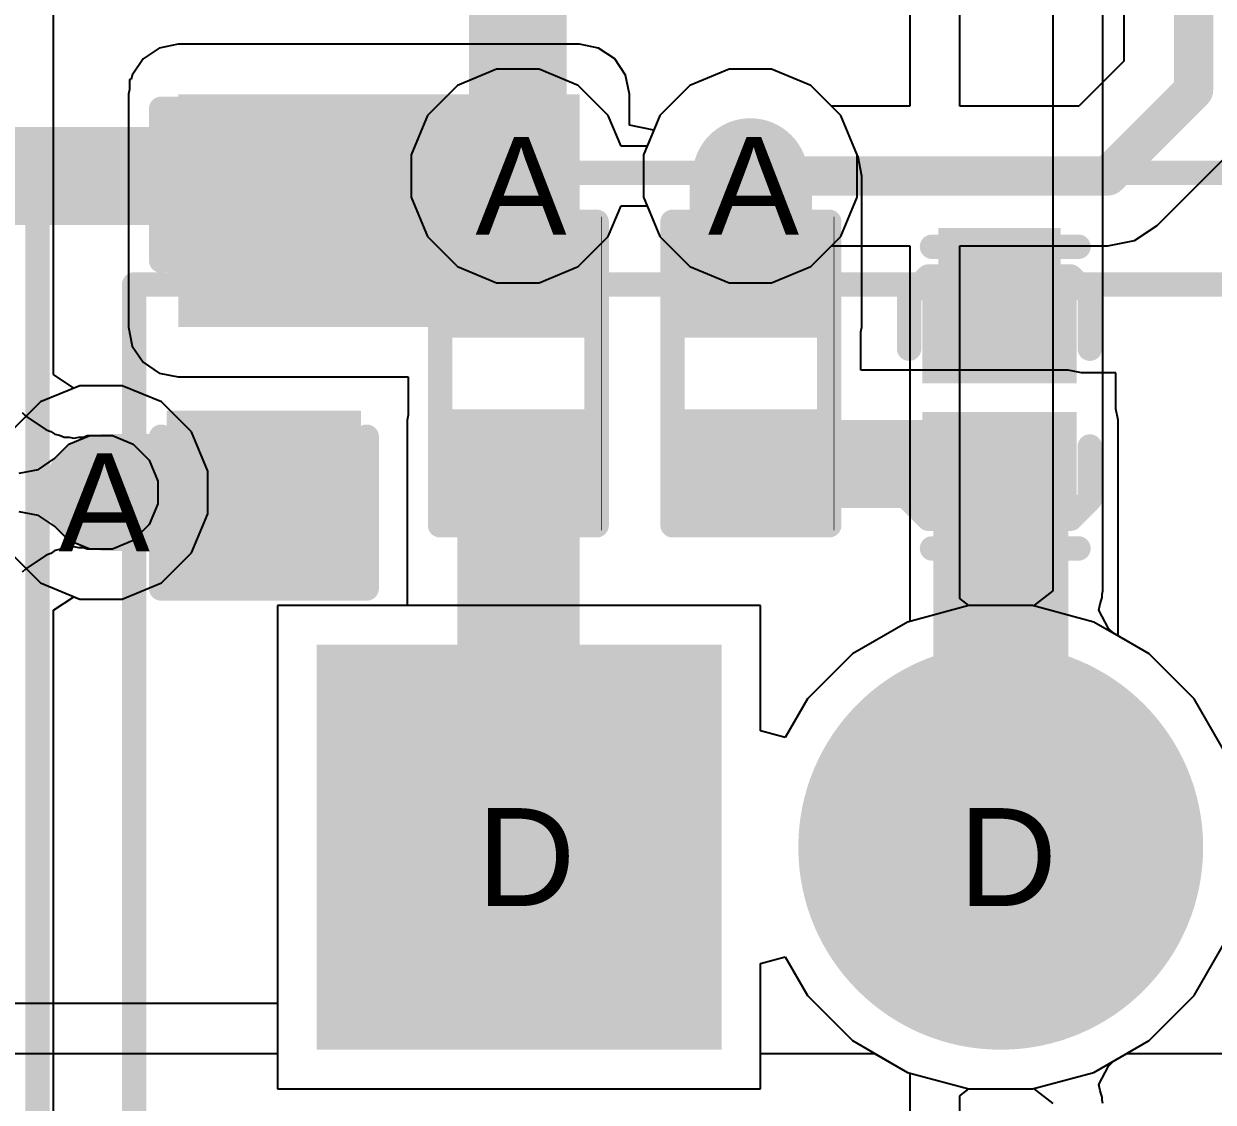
# Model space of a CAD drawing. Header units: inches. Extents: x 0 to 5271, y 0 to 5417.
# Drawn here: x 96.06 to 102.24, y 8 to 13.6 of the extents above; entities that cross this region are included whole.
import ezdxf

# ---------------------------------------------------------------- set-up
doc = ezdxf.new("R2010")
doc.units = ezdxf.units.IN
for name, color, linetype in [('Bottom Layer', 5, 'Continuous'), ('Bottom Overlay', 54, 'Continuous'), ('Bottom Paste', 16, 'Continuous'), ('Bottom Solder', 6, 'Continuous'), ('Drill Drawing', 1, 'Continuous'), ('L2_GND1', 16, 'Continuous'), ('L3_SIG1', 76, 'Continuous'), ('L4_PWR', 90, 'Continuous'), ('L5_GND2', 156, 'Continuous'), ('L6_SIG2', 130, 'Continuous'), ('L7_GND3', 216, 'Continuous'), ('Multi-Layer', 9, 'Continuous'), ('Pad Holes', 156, 'Continuous'), ('Top Layer', 1, 'Continuous'), ('Top Overlay', 2, 'Continuous'), ('Top Solder', 216, 'Continuous'), ('Via Holes', 16, 'Continuous')]:
    doc.layers.add(name, color=color, linetype=linetype)
doc.styles.add('Arial', font='', dxfattribs={"height": 0.2})
doc.styles.get('Arial').set_extended_font_data('Arial')

# ---------------------------------------------------------------- blocks, each defined once
blk = doc.blocks.new('R___0402_B_85')
at = {"layer": 'Bottom Layer'}
for points in [[(-0.2413, 0.3175), (-0.2413, -0.3175), (-0.6985, -0.3175), (-0.6985, 0.3175)], [(0.6985, 0.3175), (0.6985, -0.3175), (0.2413, -0.3175), (0.2413, 0.3175)]]:
    blk.add_hatch(color=5, dxfattribs=at).paths.add_polyline_path(points)
at = {"layer": 'Bottom Paste'}
for points in [[(-0.2413, 0.3175), (-0.2413, -0.3175), (-0.6985, -0.3175), (-0.6985, 0.3175)], [(0.6985, 0.3175), (0.6985, -0.3175), (0.2413, -0.3175), (0.2413, 0.3175)]]:
    blk.add_hatch(color=16, dxfattribs=at).paths.add_polyline_path(points)
at = {"layer": 'Bottom Solder'}
for points in [[(-0.1863, 0.3725), (-0.1863, -0.3725), (-0.7535, -0.3725), (-0.7535, 0.3725)], [(0.7535, 0.3725), (0.7535, -0.3725), (0.1863, -0.3725), (0.1863, 0.3725)]]:
    blk.add_hatch(color=6, dxfattribs=at).paths.add_polyline_path(points)
at = {"layer": 'Bottom Overlay'}
for points in [[(-0.7874, -0.4064, 0.127, 0.127, 0), (-0.7874, 0.4064, 0.127, 0.127, 0)], [(0.7874, 0.4064, 0.127, 0.127, 0), (-0.7874, 0.4064, 0.127, 0.127, 0)], [(0.8128, 0.4318, 0.00323, 0.00323, 0), (-0.8128, 0.4318, 0.00323, 0.00323, 0)], [(0.7874, -0.4064, 0.127, 0.127, 0), (0.7874, 0.4064, 0.127, 0.127, 0)], [(0.7874, -0.4064, 0.127, 0.127, 0), (-0.7874, -0.4064, 0.127, 0.127, 0)]]:
    blk.add_lwpolyline(points, format="xyseb", dxfattribs=at)
for points in [[(-0.8192, 0.4064, 0.0635, 0.0635, 1), (-0.7557, 0.4064, 0.0635, 0.0635, 1)], [(-0.8192, 0.4064, 0.0635, 0.0635, 1), (-0.7557, 0.4064, 0.0635, 0.0635, 1)], [(-0.8136, 0.4318, 0.00161, 0.00161, 1), (-0.812, 0.4318, 0.00161, 0.00161, 1)], [(0.7556, 0.4064, 0.0635, 0.0635, 1), (0.8191, 0.4064, 0.0635, 0.0635, 1)], [(0.7556, 0.4064, 0.0635, 0.0635, 1), (0.8191, 0.4064, 0.0635, 0.0635, 1)], [(0.812, 0.4318, 0.00161, 0.00161, 1), (0.8136, 0.4318, 0.00161, 0.00161, 1)], [(-0.8192, -0.4064, 0.0635, 0.0635, 1), (-0.7557, -0.4064, 0.0635, 0.0635, 1)], [(-0.8192, -0.4064, 0.0635, 0.0635, 1), (-0.7557, -0.4064, 0.0635, 0.0635, 1)], [(0.7556, -0.4064, 0.0635, 0.0635, 1), (0.8191, -0.4064, 0.0635, 0.0635, 1)], [(0.7556, -0.4064, 0.0635, 0.0635, 1), (0.8191, -0.4064, 0.0635, 0.0635, 1)]]:
    blk.add_lwpolyline(points, format="xyseb", close=True, dxfattribs=at)
blk = doc.blocks.new('R___0402_B_90')
at = {"layer": 'Bottom Layer'}
for points in [[(-0.2413, 0.3175), (-0.2413, -0.3175), (-0.6985, -0.3175), (-0.6985, 0.3175)], [(0.6985, 0.3175), (0.6985, -0.3175), (0.2413, -0.3175), (0.2413, 0.3175)]]:
    blk.add_hatch(color=5, dxfattribs=at).paths.add_polyline_path(points)
at = {"layer": 'Bottom Paste'}
for points in [[(-0.2413, 0.3175), (-0.2413, -0.3175), (-0.6985, -0.3175), (-0.6985, 0.3175)], [(0.6985, 0.3175), (0.6985, -0.3175), (0.2413, -0.3175), (0.2413, 0.3175)]]:
    blk.add_hatch(color=16, dxfattribs=at).paths.add_polyline_path(points)
at = {"layer": 'Bottom Solder'}
for points in [[(-0.1863, 0.3725), (-0.1863, -0.3725), (-0.7535, -0.3725), (-0.7535, 0.3725)], [(0.7535, 0.3725), (0.7535, -0.3725), (0.1863, -0.3725), (0.1863, 0.3725)]]:
    blk.add_hatch(color=6, dxfattribs=at).paths.add_polyline_path(points)
at = {"layer": 'Bottom Overlay'}
for points in [[(-0.7874, -0.4064, 0.127, 0.127, 0), (-0.7874, 0.4064, 0.127, 0.127, 0)], [(0.7874, 0.4064, 0.127, 0.127, 0), (-0.7874, 0.4064, 0.127, 0.127, 0)], [(0.8128, 0.4318, 0.00323, 0.00323, 0), (-0.8128, 0.4318, 0.00323, 0.00323, 0)], [(0.7874, -0.4064, 0.127, 0.127, 0), (0.7874, 0.4064, 0.127, 0.127, 0)], [(0.7874, -0.4064, 0.127, 0.127, 0), (-0.7874, -0.4064, 0.127, 0.127, 0)]]:
    blk.add_lwpolyline(points, format="xyseb", dxfattribs=at)
for points in [[(-0.8191, 0.4064, 0.0635, 0.0635, 1), (-0.7556, 0.4064, 0.0635, 0.0635, 1)], [(-0.8191, 0.4064, 0.0635, 0.0635, 1), (-0.7556, 0.4064, 0.0635, 0.0635, 1)], [(-0.8136, 0.4318, 0.00161, 0.00161, 1), (-0.812, 0.4318, 0.00161, 0.00161, 1)], [(0.7557, 0.4064, 0.0635, 0.0635, 1), (0.8192, 0.4064, 0.0635, 0.0635, 1)], [(0.7557, 0.4064, 0.0635, 0.0635, 1), (0.8192, 0.4064, 0.0635, 0.0635, 1)], [(0.812, 0.4318, 0.00161, 0.00161, 1), (0.8136, 0.4318, 0.00161, 0.00161, 1)], [(-0.8191, -0.4064, 0.0635, 0.0635, 1), (-0.7556, -0.4064, 0.0635, 0.0635, 1)], [(-0.8191, -0.4064, 0.0635, 0.0635, 1), (-0.7556, -0.4064, 0.0635, 0.0635, 1)], [(0.7557, -0.4064, 0.0635, 0.0635, 1), (0.8192, -0.4064, 0.0635, 0.0635, 1)], [(0.7557, -0.4064, 0.0635, 0.0635, 1), (0.8192, -0.4064, 0.0635, 0.0635, 1)]]:
    blk.add_lwpolyline(points, format="xyseb", close=True, dxfattribs=at)
blk = doc.blocks.new('DFN1006_2L__B__D____________B_92')
at = {"layer": 'Bottom Layer'}
for points in [[(-0.525, 0.35), (-0.125, 0.35), (-0.125, -0.35), (-0.525, -0.35)], [(0.125, 0.35), (0.525, 0.35), (0.525, -0.35), (0.125, -0.35)]]:
    blk.add_hatch(color=5, dxfattribs=at).paths.add_polyline_path(points)
at = {"layer": 'Bottom Paste'}
for points in [[(-0.525, 0.35), (-0.125, 0.35), (-0.125, -0.35), (-0.525, -0.35)], [(0.125, 0.35), (0.525, 0.35), (0.525, -0.35), (0.125, -0.35)]]:
    blk.add_hatch(color=16, dxfattribs=at).paths.add_polyline_path(points)
at = {"layer": 'Bottom Solder'}
for points in [[(-0.5758, 0.4008), (-0.0742, 0.4008), (-0.0742, -0.4008), (-0.5758, -0.4008)], [(0.0742, 0.4008), (0.5758, 0.4008), (0.5758, -0.4008), (0.0742, -0.4008)]]:
    blk.add_hatch(color=6, dxfattribs=at).paths.add_polyline_path(points)
at = {"layer": 'Bottom Overlay'}
for points in [[(-0.6284, 0.3692, 0.127, 0.127, 0), (-0.5283, 0.4692, 0.127, 0.127, 0)], [(-0.254, 0.4692, 0.127, 0.127, 0), (-0.5283, 0.4692, 0.127, 0.127, 0)], [(0.5283, 0.4692, 0.127, 0.127, 0), (0.254, 0.4692, 0.127, 0.127, 0)], [(0.6283, 0.3692, 0.127, 0.127, 0), (0.5283, 0.4692, 0.127, 0.127, 0)], [(-0.7829, -0.35, 0.127, 0.127, 0), (-0.7829, 0.41, 0.127, 0.127, 0)], [(-0.6284, -0.3691, 0.127, 0.127, 0), (-0.6284, 0.3692, 0.127, 0.127, 0)], [(0.6283, -0.3691, 0.127, 0.127, 0), (0.6283, 0.3692, 0.127, 0.127, 0)], [(0.783, -0.35, 0.127, 0.127, 0), (0.783, 0.41, 0.127, 0.127, 0)], [(-0.5283, -0.4691, 0.127, 0.127, 0), (-0.6284, -0.3691, 0.127, 0.127, 0)], [(0.5283, -0.4691, 0.127, 0.127, 0), (0.6283, -0.3691, 0.127, 0.127, 0)], [(-0.4984, -0.4691, 0.127, 0.127, 0), (-0.5283, -0.4691, 0.127, 0.127, 0)], [(-0.254, -0.4691, 0.127, 0.127, 0), (-0.4984, -0.4691, 0.127, 0.127, 0)], [(0.4983, -0.4691, 0.127, 0.127, 0), (0.254, -0.4691, 0.127, 0.127, 0)], [(0.5283, -0.4691, 0.127, 0.127, 0), (0.4983, -0.4691, 0.127, 0.127, 0)]]:
    blk.add_lwpolyline(points, format="xyseb", dxfattribs=at)
for points in [[(-0.5601, 0.4692, 0.0635, 0.0635, 1), (-0.4966, 0.4692, 0.0635, 0.0635, 1)], [(-0.5601, 0.4692, 0.0635, 0.0635, 1), (-0.4966, 0.4692, 0.0635, 0.0635, 1)], [(-0.2858, 0.4692, 0.0635, 0.0635, 1), (-0.2223, 0.4692, 0.0635, 0.0635, 1)], [(0.2222, 0.4692, 0.0635, 0.0635, 1), (0.2857, 0.4692, 0.0635, 0.0635, 1)], [(0.4966, 0.4692, 0.0635, 0.0635, 1), (0.5601, 0.4692, 0.0635, 0.0635, 1)], [(0.4966, 0.4692, 0.0635, 0.0635, 1), (0.5601, 0.4692, 0.0635, 0.0635, 1)], [(-0.8147, 0.41, 0.0635, 0.0635, 1), (-0.7512, 0.41, 0.0635, 0.0635, 1)], [(-0.6601, 0.3692, 0.0635, 0.0635, 1), (-0.5966, 0.3692, 0.0635, 0.0635, 1)], [(-0.6601, 0.3692, 0.0635, 0.0635, 1), (-0.5966, 0.3692, 0.0635, 0.0635, 1)], [(0.5966, 0.3692, 0.0635, 0.0635, 1), (0.6601, 0.3692, 0.0635, 0.0635, 1)], [(0.5966, 0.3692, 0.0635, 0.0635, 1), (0.6601, 0.3692, 0.0635, 0.0635, 1)], [(0.7512, 0.41, 0.0635, 0.0635, 1), (0.8147, 0.41, 0.0635, 0.0635, 1)], [(-0.8147, -0.35, 0.0635, 0.0635, 1), (-0.7512, -0.35, 0.0635, 0.0635, 1)], [(-0.6601, -0.3691, 0.0635, 0.0635, 1), (-0.5966, -0.3691, 0.0635, 0.0635, 1)], [(-0.6601, -0.3691, 0.0635, 0.0635, 1), (-0.5966, -0.3691, 0.0635, 0.0635, 1)], [(0.5966, -0.3691, 0.0635, 0.0635, 1), (0.6601, -0.3691, 0.0635, 0.0635, 1)], [(0.5966, -0.3691, 0.0635, 0.0635, 1), (0.6601, -0.3691, 0.0635, 0.0635, 1)], [(0.7512, -0.35, 0.0635, 0.0635, 1), (0.8147, -0.35, 0.0635, 0.0635, 1)], [(-0.5601, -0.4691, 0.0635, 0.0635, 1), (-0.4966, -0.4691, 0.0635, 0.0635, 1)], [(-0.5601, -0.4691, 0.0635, 0.0635, 1), (-0.4966, -0.4691, 0.0635, 0.0635, 1)], [(-0.5301, -0.4691, 0.0635, 0.0635, 1), (-0.4666, -0.4691, 0.0635, 0.0635, 1)], [(-0.5301, -0.4691, 0.0635, 0.0635, 1), (-0.4666, -0.4691, 0.0635, 0.0635, 1)], [(-0.2858, -0.4691, 0.0635, 0.0635, 1), (-0.2223, -0.4691, 0.0635, 0.0635, 1)], [(0.2222, -0.4691, 0.0635, 0.0635, 1), (0.2857, -0.4691, 0.0635, 0.0635, 1)], [(0.4666, -0.4691, 0.0635, 0.0635, 1), (0.5301, -0.4691, 0.0635, 0.0635, 1)], [(0.4666, -0.4691, 0.0635, 0.0635, 1), (0.5301, -0.4691, 0.0635, 0.0635, 1)], [(0.4966, -0.4691, 0.0635, 0.0635, 1), (0.5601, -0.4691, 0.0635, 0.0635, 1)], [(0.4966, -0.4691, 0.0635, 0.0635, 1), (0.5601, -0.4691, 0.0635, 0.0635, 1)]]:
    blk.add_lwpolyline(points, format="xyseb", close=True, dxfattribs=at)
blk = doc.blocks.new('C___0603_B_96')
at = {"layer": 'Bottom Layer'}
for points in [[(-1.143, -0.4445), (-1.143, 0.4445), (-0.381, 0.4445), (-0.381, -0.4445)], [(0.381, -0.4445), (0.381, 0.4445), (1.143, 0.4445), (1.143, -0.4445)]]:
    blk.add_hatch(color=5, dxfattribs=at).paths.add_polyline_path(points)
at = {"layer": 'Bottom Paste'}
for points in [[(-1.143, -0.4445), (-1.143, 0.4445), (-0.381, 0.4445), (-0.381, -0.4445)], [(0.381, -0.4445), (0.381, 0.4445), (1.143, 0.4445), (1.143, -0.4445)]]:
    blk.add_hatch(color=16, dxfattribs=at).paths.add_polyline_path(points)
at = {"layer": 'Bottom Solder'}
for points in [[(-1.203, -0.5045), (-1.203, 0.5045), (-0.321, 0.5045), (-0.321, -0.5045)], [(0.321, -0.5045), (0.321, 0.5045), (1.203, 0.5045), (1.203, -0.5045)]]:
    blk.add_hatch(color=6, dxfattribs=at).paths.add_polyline_path(points)
at = {"layer": 'Bottom Overlay'}
for points in [[(-1.2446, 0.5334, 0.127, 0.127, 0), (-1.2446, -0.5334, 0.127, 0.127, 0)], [(-1.2446, 0.5334, 0.127, 0.127, 0), (-0.4572, 0.5334, 0.127, 0.127, 0)], [(0.4572, 0.5334, 0.127, 0.127, 0), (1.2446, 0.5334, 0.127, 0.127, 0)], [(1.2446, 0.5334, 0.127, 0.127, 0), (1.2446, -0.5334, 0.127, 0.127, 0)], [(-1.2446, -0.5334, 0.127, 0.127, 0), (-0.4572, -0.5334, 0.127, 0.127, 0)], [(0.4572, -0.5334, 0.127, 0.127, 0), (1.2446, -0.5334, 0.127, 0.127, 0)]]:
    blk.add_lwpolyline(points, format="xyseb", dxfattribs=at)
for points in [[(-1.2763, 0.5334, 0.0635, 0.0635, 1), (-1.2128, 0.5334, 0.0635, 0.0635, 1)], [(-1.2763, 0.5334, 0.0635, 0.0635, 1), (-1.2128, 0.5334, 0.0635, 0.0635, 1)], [(-0.4889, 0.5334, 0.0635, 0.0635, 1), (-0.4254, 0.5334, 0.0635, 0.0635, 1)], [(0.4255, 0.5334, 0.0635, 0.0635, 1), (0.489, 0.5334, 0.0635, 0.0635, 1)], [(1.2129, 0.5334, 0.0635, 0.0635, 1), (1.2764, 0.5334, 0.0635, 0.0635, 1)], [(1.2129, 0.5334, 0.0635, 0.0635, 1), (1.2764, 0.5334, 0.0635, 0.0635, 1)], [(-1.2763, -0.5334, 0.0635, 0.0635, 1), (-1.2128, -0.5334, 0.0635, 0.0635, 1)], [(-1.2763, -0.5334, 0.0635, 0.0635, 1), (-1.2128, -0.5334, 0.0635, 0.0635, 1)], [(-0.4889, -0.5334, 0.0635, 0.0635, 1), (-0.4254, -0.5334, 0.0635, 0.0635, 1)], [(0.4255, -0.5334, 0.0635, 0.0635, 1), (0.489, -0.5334, 0.0635, 0.0635, 1)], [(1.2129, -0.5334, 0.0635, 0.0635, 1), (1.2764, -0.5334, 0.0635, 0.0635, 1)], [(1.2129, -0.5334, 0.0635, 0.0635, 1), (1.2764, -0.5334, 0.0635, 0.0635, 1)]]:
    blk.add_lwpolyline(points, format="xyseb", close=True, dxfattribs=at)
blk = doc.blocks.new('XH_4A_L_522')
at = {"layer": 'Bottom Layer'}
blk.add_hatch(color=5, dxfattribs=at).paths.add_polyline_path([(-4.7501, 1), (-2.7501, 1), (-2.7501, -1), (-4.7501, -1)])
h = blk.add_hatch(color=5, dxfattribs=at)
edge = h.paths.add_edge_path()
edge.add_arc((-1.25, 0), 1, 0, 360)
at = {"layer": 'Bottom Solder'}
blk.add_hatch(color=6, dxfattribs=at).paths.add_polyline_path([(-4.8009, 1.0508), (-2.6993, 1.0508), (-2.6993, -1.0508), (-4.8009, -1.0508)])
h = blk.add_hatch(color=6, dxfattribs=at)
edge = h.paths.add_edge_path()
edge.add_arc((-1.25, 0), 1.0508, 0, 360)
at = {"layer": 'L2_GND1'}
blk.add_hatch(color=16, dxfattribs=at).paths.add_polyline_path([(-4.7501, 1), (-2.7501, 1), (-2.7501, -1), (-4.7501, -1)])
h = blk.add_hatch(color=16, dxfattribs=at)
edge = h.paths.add_edge_path()
edge.add_arc((-1.25, 0), 1, 0, 360)
at = {"layer": 'L3_SIG1'}
blk.add_hatch(color=76, dxfattribs=at).paths.add_polyline_path([(-4.7501, 1), (-2.7501, 1), (-2.7501, -1), (-4.7501, -1)])
h = blk.add_hatch(color=76, dxfattribs=at)
edge = h.paths.add_edge_path()
edge.add_arc((-1.25, 0), 1, 0, 360)
at = {"layer": 'L4_PWR'}
blk.add_hatch(color=90, dxfattribs=at).paths.add_polyline_path([(-4.7501, 1), (-2.7501, 1), (-2.7501, -1), (-4.7501, -1)])
h = blk.add_hatch(color=90, dxfattribs=at)
edge = h.paths.add_edge_path()
edge.add_arc((-1.25, 0), 1, 0, 360)
at = {"layer": 'L5_GND2'}
blk.add_hatch(color=156, dxfattribs=at).paths.add_polyline_path([(-4.7501, 1), (-2.7501, 1), (-2.7501, -1), (-4.7501, -1)])
h = blk.add_hatch(color=156, dxfattribs=at)
edge = h.paths.add_edge_path()
edge.add_arc((-1.25, 0), 1, 0, 360)
at = {"layer": 'L6_SIG2'}
blk.add_hatch(color=130, dxfattribs=at).paths.add_polyline_path([(-4.7501, 1), (-2.7501, 1), (-2.7501, -1), (-4.7501, -1)])
h = blk.add_hatch(color=130, dxfattribs=at)
edge = h.paths.add_edge_path()
edge.add_arc((-1.25, 0), 1, 0, 360)
at = {"layer": 'L7_GND3'}
blk.add_hatch(color=216, dxfattribs=at).paths.add_polyline_path([(-4.7501, 1), (-2.7501, 1), (-2.7501, -1), (-4.7501, -1)])
h = blk.add_hatch(color=216, dxfattribs=at)
edge = h.paths.add_edge_path()
edge.add_arc((-1.25, 0), 1, 0, 360)
at = {"layer": 'Multi-Layer'}
blk.add_hatch(color=9, dxfattribs=at).paths.add_polyline_path([(-4.7501, 1), (-2.7501, 1), (-2.7501, -1), (-4.7501, -1)])
h = blk.add_hatch(color=9, dxfattribs=at)
edge = h.paths.add_edge_path()
edge.add_arc((-1.25, 0), 1, 0, 360)
at = {"layer": 'Pad Holes'}
h = blk.add_hatch(color=7, dxfattribs=at)
edge = h.paths.add_edge_path()
edge.add_arc((-3.7501, 0), 0.5, 0, 360)
h = blk.add_hatch(color=7, dxfattribs=at)
edge = h.paths.add_edge_path()
edge.add_arc((-1.2498, 0), 0.5, 0, 360)
at = {"layer": 'Top Layer'}
blk.add_hatch(color=1, dxfattribs=at).paths.add_polyline_path([(-4.7501, 1), (-2.7501, 1), (-2.7501, -1), (-4.7501, -1)])
h = blk.add_hatch(color=1, dxfattribs=at)
edge = h.paths.add_edge_path()
edge.add_arc((-1.25, 0), 1, 0, 360)
at = {"layer": 'Top Solder'}
blk.add_hatch(color=216, dxfattribs=at).paths.add_polyline_path([(-4.8009, 1.0508), (-2.6993, 1.0508), (-2.6993, -1.0508), (-4.8009, -1.0508)])
h = blk.add_hatch(color=216, dxfattribs=at)
edge = h.paths.add_edge_path()
edge.add_arc((-1.25, 0), 1.0508, 0, 360)
at = {"layer": 'Top Overlay'}
for points in [[(-6.2501, 3.5, 0.127, 0.127, 0), (6.2499, 3.5, 0.127, 0.127, 0)], [(-6.2501, -2.3, 0.127, 0.127, 0), (-6.2501, 3.5, 0.127, 0.127, 0)], [(-5.7481, 2.921, 0.127, 0.127, 0), (5.7149, 2.921, 0.127, 0.127, 0)], [(-5.7481, -1.651, 0.127, 0.127, 0), (-5.7481, 2.921, 0.127, 0.127, 0)]]:
    blk.add_lwpolyline(points, format="xyseb", dxfattribs=at)
for points in [[(-6.2818, 3.5, 0.0635, 0.0635, 1), (-6.2183, 3.5, 0.0635, 0.0635, 1)], [(-6.2818, 3.5, 0.0635, 0.0635, 1), (-6.2183, 3.5, 0.0635, 0.0635, 1)], [(-5.7798, 2.921, 0.0635, 0.0635, 1), (-5.7163, 2.921, 0.0635, 0.0635, 1)], [(-5.7798, 2.921, 0.0635, 0.0635, 1), (-5.7163, 2.921, 0.0635, 0.0635, 1)]]:
    blk.add_lwpolyline(points, format="xyseb", close=True, dxfattribs=at)

msp = doc.modelspace()

# ---------------------------------------------------------------- hatches: boundary and pattern name
at = {"layer": 'Bottom Layer'}
for points in [[(96.8629, 12.0248), (98.9457, 12.0248), (98.9457, 13.2334), (96.8629, 13.2334)], [(98.3107, 12.0248), (98.9457, 12.0248), (98.9457, 12.8085), (98.3107, 12.8085)], [(99.5177, 12.0249), (100.1527, 12.0249), (100.1527, 12.8086), (99.5177, 12.8086)], [(100.8081, 11.9836), (101.4431, 11.9836), (101.4431, 12.5387), (100.8081, 12.5387)], [(98.3107, 9.3249), (98.9457, 9.3249), (98.9457, 11.5422), (98.3107, 11.5422)], [(99.5177, 11.0851), (101.374, 11.0851), (101.374, 11.5423), (99.5177, 11.5423)], [(100.7823, 9.3249), (101.4823, 9.3249), (101.4823, 11.5423), (100.7823, 11.5423)], [(96.462, 10.862), (97.3582, 10.862), (97.3582, 11.4699), (96.462, 11.4699)]]:
    msp.add_hatch(color=5, dxfattribs=at).paths.add_polyline_path(points)
h = msp.add_hatch(color=5, dxfattribs=at)
edge = h.paths.add_edge_path()
edge.add_arc((98.6256, 12.8086), 0.3, 0, 360)
h = msp.add_hatch(color=5, dxfattribs=at)
edge = h.paths.add_edge_path()
edge.add_arc((99.8326, 12.8086), 0.3, 0, 360)
h = msp.add_hatch(color=5, dxfattribs=at)
edge = h.paths.add_edge_path()
edge.add_arc((96.462, 11.1663), 0.3, 0, 360)
at = {"layer": 'L2_GND1'}
h = msp.add_hatch(color=16, dxfattribs=at)
edge = h.paths.add_edge_path()
edge.add_arc((98.6256, 12.8086), 0.3, 0, 360)
h = msp.add_hatch(color=16, dxfattribs=at)
edge = h.paths.add_edge_path()
edge.add_arc((99.8326, 12.8086), 0.3, 0, 360)
h = msp.add_hatch(color=16, dxfattribs=at)
edge = h.paths.add_edge_path()
edge.add_arc((96.462, 11.1663), 0.3, 0, 360)
at = {"layer": 'L3_SIG1'}
h = msp.add_hatch(color=76, dxfattribs=at)
edge = h.paths.add_edge_path()
edge.add_arc((98.6256, 12.8086), 0.3, 0, 360)
h = msp.add_hatch(color=76, dxfattribs=at)
edge = h.paths.add_edge_path()
edge.add_arc((99.8326, 12.8086), 0.3, 0, 360)
h = msp.add_hatch(color=76, dxfattribs=at)
edge = h.paths.add_edge_path()
edge.add_arc((96.462, 11.1663), 0.3, 0, 360)
at = {"layer": 'L4_PWR'}
h = msp.add_hatch(color=90, dxfattribs=at)
edge = h.paths.add_edge_path()
edge.add_arc((98.6256, 12.8086), 0.3, 0, 360)
h = msp.add_hatch(color=90, dxfattribs=at)
edge = h.paths.add_edge_path()
edge.add_arc((99.8326, 12.8086), 0.3, 0, 360)
h = msp.add_hatch(color=90, dxfattribs=at)
edge = h.paths.add_edge_path()
edge.add_arc((96.462, 11.1663), 0.3, 0, 360)
at = {"layer": 'L5_GND2'}
h = msp.add_hatch(color=156, dxfattribs=at)
edge = h.paths.add_edge_path()
edge.add_arc((98.6256, 12.8086), 0.3, 0, 360)
h = msp.add_hatch(color=156, dxfattribs=at)
edge = h.paths.add_edge_path()
edge.add_arc((99.8326, 12.8086), 0.3, 0, 360)
h = msp.add_hatch(color=156, dxfattribs=at)
edge = h.paths.add_edge_path()
edge.add_arc((96.462, 11.1663), 0.3, 0, 360)
at = {"layer": 'L6_SIG2'}
h = msp.add_hatch(color=130, dxfattribs=at)
edge = h.paths.add_edge_path()
edge.add_arc((98.6256, 12.8086), 0.3, 0, 360)
h = msp.add_hatch(color=130, dxfattribs=at)
edge = h.paths.add_edge_path()
edge.add_arc((99.8326, 12.8086), 0.3, 0, 360)
h = msp.add_hatch(color=130, dxfattribs=at)
edge = h.paths.add_edge_path()
edge.add_arc((96.462, 11.1663), 0.3, 0, 360)
at = {"layer": 'L7_GND3'}
h = msp.add_hatch(color=216, dxfattribs=at)
edge = h.paths.add_edge_path()
edge.add_arc((98.6256, 12.8086), 0.3, 0, 360)
h = msp.add_hatch(color=216, dxfattribs=at)
edge = h.paths.add_edge_path()
edge.add_arc((99.8326, 12.8086), 0.3, 0, 360)
h = msp.add_hatch(color=216, dxfattribs=at)
edge = h.paths.add_edge_path()
edge.add_arc((96.462, 11.1663), 0.3, 0, 360)
at = {"layer": 'Top Layer'}
h = msp.add_hatch(color=1, dxfattribs=at)
edge = h.paths.add_edge_path()
edge.add_arc((98.6256, 12.8086), 0.3, 0, 360)
h = msp.add_hatch(color=1, dxfattribs=at)
edge = h.paths.add_edge_path()
edge.add_arc((99.8326, 12.8086), 0.3, 0, 360)
h = msp.add_hatch(color=1, dxfattribs=at)
edge = h.paths.add_edge_path()
edge.add_arc((96.462, 11.1663), 0.3, 0, 360)
at = {"layer": 'Via Holes'}
h = msp.add_hatch(color=7, dxfattribs=at)
edge = h.paths.add_edge_path()
edge.add_arc((98.6256, 12.8086), 0.15, 0, 360)
h = msp.add_hatch(color=7, dxfattribs=at)
edge = h.paths.add_edge_path()
edge.add_arc((99.8326, 12.8086), 0.15, 0, 360)
h = msp.add_hatch(color=7, dxfattribs=at)
edge = h.paths.add_edge_path()
edge.add_arc((96.462, 11.1663), 0.15, 0, 360)

# ---------------------------------------------------------------- linework, layer by layer
at = {"layer": 'Bottom Layer'}
for p, q in [((96.7638, 13.4727), (96.6798, 13.4165)), ((96.8629, 13.4924), (96.7638, 13.4727)), ((98.9457, 13.4924), (96.8629, 13.4924)), ((99.0448, 13.4727), (98.9457, 13.4924)), ((99.1288, 13.4165), (99.0448, 13.4727)), ((96.6798, 13.4165), (96.6236, 13.3325)), ((99.185, 13.3325), (99.1288, 13.4165)), ((99.7224, 13.3626), (99.5187, 13.2782)), ((99.9428, 13.3626), (99.7224, 13.3626)), ((100.1464, 13.2782), (99.9428, 13.3626)), ((96.6191, 13.3096), (96.6089, 13.3096)), ((96.6089, 13.3096), (96.6089, 13.2584)), ((96.6236, 13.3325), (96.6191, 13.3096)), ((99.2047, 13.2334), (99.185, 13.3325)), ((99.5187, 13.2782), (99.3629, 13.1224)), ((100.3022, 13.1224), (100.1464, 13.2782)), ((96.6089, 13.2584), (96.6039, 13.2334)), ((96.6039, 13.2334), (96.6039, 12.0248)), ((99.2047, 13.0722), (99.2047, 13.2334)), ((99.3629, 13.1224), (99.3317, 13.047)), ((100.3866, 12.9188), (100.3022, 13.1224)), ((99.3317, 13.047), (99.2047, 13.0722)), ((100.3866, 12.9158), (100.3866, 12.9188)), ((100.392, 12.9077), (100.3866, 12.9158)), ((100.4117, 12.8086), (100.392, 12.9077)), ((100.4117, 12.0249), (100.4117, 12.8086)), ((96.6039, 12.0248), (96.6236, 11.9257)), ((100.4067, 11.9999), (100.4117, 12.0249)), ((100.4067, 11.8012), (100.4067, 11.9999)), ((96.6236, 11.9257), (96.6798, 11.8417)), ((96.6798, 11.8417), (96.7638, 11.7856)), ((101.4823, 11.8012), (100.4067, 11.8012)), ((101.551, 11.7876), (101.4823, 11.8012)), ((96.7638, 11.7856), (96.8629, 11.7658)), ((96.8629, 11.7658), (98.0567, 11.7658)), ((98.0567, 11.7658), (98.0567, 11.5672)), ((101.7296, 11.7876), (101.551, 11.7876)), ((101.7296, 11.6008), (101.7296, 11.7876)), ((98.0567, 11.5672), (98.0517, 11.5422)), ((101.7413, 11.5423), (101.7296, 11.6008)), ((98.0517, 11.5422), (98.0517, 10.5789)), ((101.7413, 10.4212), (101.7413, 11.5423)), ((98.0517, 10.5789), (97.378, 10.5789)), ((97.378, 10.5789), (97.378, 8.0709)), ((101.9021, 10.3284), (101.7413, 10.4212)), ((102.1356, 10.0949), (101.9021, 10.3284)), ((102.3007, 9.8089), (102.1356, 10.0949)), ((102.1356, 8.5549), (102.3007, 8.8409)), ((99.886, 8.7213), (100.013, 8.7553)), ((99.886, 8.0709), (99.886, 8.7213)), ((100.013, 8.7553), (100.1287, 8.5549)), ((100.1287, 8.5549), (100.3622, 8.3215)), ((101.9021, 8.3215), (102.1356, 8.5549)), ((100.3622, 8.3215), (100.6481, 8.1564)), ((101.6162, 8.1564), (101.9021, 8.3215)), ((100.6481, 8.1564), (100.9671, 8.0709)), ((101.2972, 8.0709), (101.6162, 8.1564)), ((97.378, 8.0709), (99.886, 8.0709)), ((100.9671, 8.0709), (101.2972, 8.0709))]:
    msp.add_line(p, q, dxfattribs=at)
at = {"layer": 'L2_GND1'}
for p, q in [((98.5154, 13.3626), (98.3117, 13.2782)), ((98.7358, 13.3626), (98.5154, 13.3626)), ((98.9394, 13.2782), (98.7358, 13.3626)), ((99.7224, 13.3626), (99.5187, 13.2782)), ((99.9428, 13.3626), (99.7224, 13.3626)), ((100.1464, 13.2782), (99.9428, 13.3626)), ((98.3117, 13.2782), (98.1559, 13.1224)), ((99.0952, 13.1224), (98.9394, 13.2782)), ((99.5187, 13.2782), (99.3629, 13.1224)), ((100.3022, 13.1224), (100.1464, 13.2782)), ((98.1559, 13.1224), (98.0716, 12.9188)), ((99.1612, 12.963), (99.0952, 13.1224)), ((99.3629, 13.1224), (99.2969, 12.963)), ((100.3866, 12.9188), (100.3022, 13.1224)), ((98.0716, 12.9188), (98.0716, 12.6984)), ((99.2969, 12.963), (99.1612, 12.963)), ((100.3866, 12.6984), (100.3866, 12.9188)), ((98.0716, 12.6984), (98.1559, 12.4948)), ((100.3022, 12.4948), (100.3866, 12.6984)), ((99.0952, 12.4948), (99.1612, 12.6541)), ((99.1612, 12.6541), (99.2969, 12.6541)), ((99.2969, 12.6541), (99.3629, 12.4948)), ((98.1559, 12.4948), (98.3117, 12.3389)), ((98.9394, 12.3389), (99.0952, 12.4948)), ((99.3629, 12.4948), (99.5187, 12.3389)), ((100.1464, 12.3389), (100.3022, 12.4948)), ((98.3117, 12.3389), (98.5154, 12.2546)), ((98.7358, 12.2546), (98.9394, 12.3389)), ((99.5187, 12.3389), (99.7224, 12.2546)), ((99.9428, 12.2546), (100.1464, 12.3389)), ((98.5154, 12.2546), (98.7358, 12.2546)), ((99.7224, 12.2546), (99.9428, 12.2546)), ((99.886, 10.5789), (97.378, 10.5789)), ((97.378, 10.5789), (97.378, 8.0709)), ((99.886, 9.9285), (99.886, 10.5789)), ((100.9671, 10.5789), (100.6481, 10.4934)), ((101.2972, 10.5789), (100.9671, 10.5789)), ((101.6162, 10.4934), (101.2972, 10.5789)), ((100.6481, 10.4934), (100.3622, 10.3284)), ((101.9021, 10.3284), (101.6162, 10.4934)), ((100.3622, 10.3284), (100.1287, 10.0949)), ((102.1356, 10.0949), (101.9021, 10.3284)), ((100.1287, 10.0949), (100.013, 9.8945)), ((102.3007, 9.8089), (102.1356, 10.0949)), ((100.013, 9.8945), (99.886, 9.9285)), ((102.1356, 8.5549), (102.3007, 8.8409)), ((99.886, 8.7213), (100.013, 8.7553)), ((99.886, 8.0709), (99.886, 8.7213)), ((100.013, 8.7553), (100.1287, 8.5549)), ((100.1287, 8.5549), (100.3622, 8.3215)), ((101.9021, 8.3215), (102.1356, 8.5549)), ((100.3622, 8.3215), (100.6481, 8.1564)), ((101.6162, 8.1564), (101.9021, 8.3215)), ((100.6481, 8.1564), (100.9671, 8.0709)), ((101.2972, 8.0709), (101.6162, 8.1564)), ((97.378, 8.0709), (99.886, 8.0709)), ((100.9671, 8.0709), (101.2972, 8.0709))]:
    msp.add_line(p, q, dxfattribs=at)
at = {"layer": 'L3_SIG1'}
for p, q in [((101.4026, 18.3642), (101.4026, 10.655)), ((101.6616, 10.655), (101.6616, 18.3642)), ((98.5154, 13.3626), (98.3117, 13.2782)), ((98.7358, 13.3626), (98.5154, 13.3626)), ((98.9394, 13.2782), (98.7358, 13.3626)), ((99.7224, 13.3626), (99.5187, 13.2782)), ((99.9428, 13.3626), (99.7224, 13.3626)), ((100.1464, 13.2782), (99.9428, 13.3626)), ((98.3117, 13.2782), (98.1559, 13.1224)), ((99.0952, 13.1224), (98.9394, 13.2782)), ((99.5187, 13.2782), (99.3629, 13.1224)), ((100.3022, 13.1224), (100.1464, 13.2782)), ((98.1559, 13.1224), (98.0716, 12.9188)), ((99.1612, 12.963), (99.0952, 13.1224)), ((99.3629, 13.1224), (99.2969, 12.963)), ((100.3866, 12.9188), (100.3022, 13.1224)), ((98.0716, 12.9188), (98.0716, 12.6984)), ((99.2969, 12.963), (99.1612, 12.963)), ((100.3866, 12.6984), (100.3866, 12.9188)), ((98.0716, 12.6984), (98.1559, 12.4948)), ((100.3022, 12.4948), (100.3866, 12.6984)), ((99.0952, 12.4948), (99.1612, 12.6541)), ((99.1612, 12.6541), (99.2969, 12.6541)), ((99.2969, 12.6541), (99.3629, 12.4948)), ((98.1559, 12.4948), (98.3117, 12.3389)), ((98.9394, 12.3389), (99.0952, 12.4948)), ((99.3629, 12.4948), (99.5187, 12.3389)), ((100.1464, 12.3389), (100.3022, 12.4948)), ((98.3117, 12.3389), (98.5154, 12.2546)), ((98.7358, 12.2546), (98.9394, 12.3389)), ((99.5187, 12.3389), (99.7224, 12.2546)), ((99.9428, 12.2546), (100.1464, 12.3389)), ((98.5154, 12.2546), (98.7358, 12.2546)), ((99.7224, 12.2546), (99.9428, 12.2546)), ((96.3518, 11.7203), (96.1482, 11.636)), ((96.5722, 11.7203), (96.3518, 11.7203)), ((96.7758, 11.636), (96.5722, 11.7203)), ((96.1482, 11.636), (96.0374, 11.5252)), ((96.9316, 11.4801), (96.7758, 11.636)), ((96.2949, 11.4164), (96.4033, 11.4613)), ((96.4033, 11.4613), (96.5207, 11.4613)), ((96.5207, 11.4613), (96.6291, 11.4164)), ((97.016, 11.2765), (96.9316, 11.4801)), ((96.2205, 11.3421), (96.2949, 11.4164)), ((96.6291, 11.4164), (96.7121, 11.3334)), ((96.1365, 11.2859), (96.2205, 11.3421)), ((96.7121, 11.3334), (96.757, 11.225)), ((96.0374, 11.2662), (96.1365, 11.2859)), ((97.016, 11.0561), (97.016, 11.2765)), ((96.757, 11.225), (96.757, 11.1076)), ((96.1365, 11.0467), (96.0374, 11.0664)), ((96.757, 11.1076), (96.7121, 10.9992)), ((96.9316, 10.8525), (97.016, 11.0561)), ((96.2205, 10.9905), (96.1365, 11.0467)), ((96.2949, 10.9162), (96.2205, 10.9905)), ((96.7121, 10.9992), (96.6291, 10.9162)), ((96.4033, 10.8713), (96.2949, 10.9162)), ((96.5207, 10.8713), (96.4033, 10.8713)), ((96.6291, 10.9162), (96.5207, 10.8713)), ((96.0374, 10.8074), (96.1482, 10.6966)), ((96.7758, 10.6966), (96.9316, 10.8525)), ((96.1482, 10.6966), (96.3518, 10.6123)), ((96.5722, 10.6123), (96.7758, 10.6966)), ((101.4026, 10.655), (101.3018, 10.5777)), ((101.6559, 10.6109), (101.6594, 10.6212)), ((101.6582, 10.6382), (101.6616, 10.655)), ((101.6594, 10.6212), (101.6582, 10.6382)), ((96.3518, 10.6123), (96.5722, 10.6123)), ((99.886, 10.5789), (97.378, 10.5789)), ((97.378, 10.5789), (97.378, 8.0709)), ((99.886, 9.9285), (99.886, 10.5789)), ((100.9671, 10.5789), (100.6481, 10.4934)), ((101.2972, 10.5789), (100.9671, 10.5789)), ((101.3018, 10.5777), (101.2972, 10.5789)), ((101.6419, 10.5559), (101.6484, 10.5889)), ((101.6484, 10.5889), (101.6559, 10.6109)), ((101.6914, 10.4608), (101.6419, 10.5559)), ((100.6481, 10.4934), (100.3622, 10.3284)), ((101.7168, 10.4354), (101.6914, 10.4608)), ((101.9021, 10.3284), (101.7168, 10.4354)), ((100.3622, 10.3284), (100.1287, 10.0949)), ((102.1356, 10.0949), (101.9021, 10.3284)), ((100.1287, 10.0949), (100.013, 9.8945)), ((102.3007, 9.8089), (102.1356, 10.0949)), ((100.013, 9.8945), (99.886, 9.9285)), ((102.1356, 8.5549), (102.3007, 8.8409)), ((99.886, 8.7213), (100.013, 8.7553)), ((99.886, 8.0709), (99.886, 8.7213)), ((100.013, 8.7553), (100.1287, 8.5549)), ((100.1287, 8.5549), (100.3622, 8.3215)), ((101.9021, 8.3215), (102.1356, 8.5549)), ((100.3622, 8.3215), (100.6481, 8.1564)), ((101.7168, 8.2144), (101.9021, 8.3215)), ((101.6914, 8.189), (101.7168, 8.2144)), ((100.6481, 8.1564), (100.9671, 8.0709)), ((101.6419, 8.0939), (101.6914, 8.189)), ((101.6484, 8.0609), (101.6419, 8.0939)), ((97.378, 8.0709), (99.886, 8.0709)), ((100.9671, 8.0709), (101.2972, 8.0709)), ((101.2972, 8.0709), (101.3018, 8.0721)), ((101.3018, 8.0721), (101.4026, 7.9948)), ((101.6559, 8.0389), (101.6484, 8.0609)), ((101.6594, 8.0286), (101.6559, 8.0389)), ((101.6582, 8.0116), (101.6594, 8.0286)), ((101.6616, 7.9948), (101.6582, 8.0116))]:
    msp.add_line(p, q, dxfattribs=at)
at = {"layer": 'L4_PWR'}
for p, q in [((99.7224, 13.3626), (99.5187, 13.2782)), ((99.9428, 13.3626), (99.7224, 13.3626)), ((100.1464, 13.2782), (99.9428, 13.3626)), ((99.5187, 13.2782), (99.3629, 13.1224)), ((100.3022, 13.1224), (100.1464, 13.2782)), ((99.3629, 13.1224), (99.2786, 12.9188)), ((100.3866, 12.9188), (100.3022, 13.1224)), ((99.2786, 12.9188), (99.2786, 12.6984)), ((100.3866, 12.6984), (100.3866, 12.9188)), ((99.2786, 12.6984), (99.3629, 12.4948)), ((100.3022, 12.4948), (100.3866, 12.6984)), ((99.3629, 12.4948), (99.5187, 12.3389)), ((100.1464, 12.3389), (100.3022, 12.4948)), ((99.5187, 12.3389), (99.7224, 12.2546)), ((99.9428, 12.2546), (100.1464, 12.3389)), ((99.7224, 12.2546), (99.9428, 12.2546)), ((96.3518, 11.7203), (96.1482, 11.636)), ((96.5722, 11.7203), (96.3518, 11.7203)), ((96.7758, 11.636), (96.5722, 11.7203)), ((96.1482, 11.636), (95.9923, 11.4801)), ((96.9316, 11.4801), (96.7758, 11.636)), ((97.016, 11.2765), (96.9316, 11.4801)), ((97.016, 11.0561), (97.016, 11.2765)), ((96.9316, 10.8525), (97.016, 11.0561)), ((95.9923, 10.8525), (96.1482, 10.6966)), ((96.7758, 10.6966), (96.9316, 10.8525)), ((96.1482, 10.6966), (96.3518, 10.6123)), ((96.5722, 10.6123), (96.7758, 10.6966)), ((96.3518, 10.6123), (96.5722, 10.6123)), ((99.886, 10.5789), (97.378, 10.5789)), ((97.378, 10.5789), (97.378, 8.514)), ((99.886, 9.9285), (99.886, 10.5789)), ((100.9671, 10.5789), (100.6481, 10.4934)), ((101.2972, 10.5789), (100.9671, 10.5789)), ((101.6162, 10.4934), (101.2972, 10.5789)), ((100.6481, 10.4934), (100.3622, 10.3284)), ((101.9021, 10.3284), (101.6162, 10.4934)), ((100.3622, 10.3284), (100.1287, 10.0949)), ((102.1356, 10.0949), (101.9021, 10.3284)), ((100.1287, 10.0949), (100.013, 9.8945)), ((102.3007, 9.8089), (102.1356, 10.0949)), ((100.013, 9.8945), (99.886, 9.9285)), ((97.378, 8.514), (78.6015, 8.514)), ((78.3425, 8.255), (97.378, 8.255)), ((97.378, 8.255), (97.378, 8.0709)), ((99.886, 8.0709), (99.886, 8.255)), ((99.886, 8.255), (100.4773, 8.255)), ((100.4773, 8.255), (100.6481, 8.1564)), ((101.6162, 8.1564), (101.787, 8.255)), ((101.787, 8.255), (102.9771, 8.255)), ((100.6481, 8.1564), (100.9671, 8.0709)), ((101.2972, 8.0709), (101.6162, 8.1564)), ((97.378, 8.0709), (99.886, 8.0709)), ((100.9671, 8.0709), (101.2972, 8.0709))]:
    msp.add_line(p, q, dxfattribs=at)
for points in [[(98.6256, 12.8086, 0.508, 0.508, 0), (98.6256, 14.6818, 0.508, 0.508, 0)], [(90.9266, 12.8086, 0.508, 0.508, 0), (98.6256, 12.8086, 0.508, 0.508, 0)]]:
    msp.add_lwpolyline(points, format="xyseb", dxfattribs=at)
msp.add_lwpolyline([(98.4986, 12.8086, 0.254, 0.254, 1), (98.7526, 12.8086, 0.254, 0.254, 1)], format="xyseb", close=True, dxfattribs=at)
msp.add_lwpolyline([(98.4986, 12.8086, 0.254, 0.254, 1), (98.7526, 12.8086, 0.254, 0.254, 1)], format="xyseb", close=True, dxfattribs=at)
at = {"layer": 'L5_GND2'}
for p, q in [((98.5154, 13.3626), (98.3117, 13.2782)), ((98.7358, 13.3626), (98.5154, 13.3626)), ((98.9394, 13.2782), (98.7358, 13.3626)), ((99.7224, 13.3626), (99.5187, 13.2782)), ((99.9428, 13.3626), (99.7224, 13.3626)), ((100.1464, 13.2782), (99.9428, 13.3626)), ((98.3117, 13.2782), (98.1559, 13.1224)), ((99.0952, 13.1224), (98.9394, 13.2782)), ((99.5187, 13.2782), (99.3629, 13.1224)), ((100.3022, 13.1224), (100.1464, 13.2782)), ((98.1559, 13.1224), (98.0716, 12.9188)), ((99.1612, 12.963), (99.0952, 13.1224)), ((99.3629, 13.1224), (99.2969, 12.963)), ((100.3866, 12.9188), (100.3022, 13.1224)), ((98.0716, 12.9188), (98.0716, 12.6984)), ((99.2969, 12.963), (99.1612, 12.963)), ((100.3866, 12.6984), (100.3866, 12.9188)), ((98.0716, 12.6984), (98.1559, 12.4948)), ((100.3022, 12.4948), (100.3866, 12.6984)), ((99.0952, 12.4948), (99.1612, 12.6541)), ((99.1612, 12.6541), (99.2969, 12.6541)), ((99.2969, 12.6541), (99.3629, 12.4948)), ((98.1559, 12.4948), (98.3117, 12.3389)), ((98.9394, 12.3389), (99.0952, 12.4948)), ((99.3629, 12.4948), (99.5187, 12.3389)), ((100.1464, 12.3389), (100.3022, 12.4948)), ((98.3117, 12.3389), (98.5154, 12.2546)), ((98.7358, 12.2546), (98.9394, 12.3389)), ((99.5187, 12.3389), (99.7224, 12.2546)), ((99.9428, 12.2546), (100.1464, 12.3389)), ((98.5154, 12.2546), (98.7358, 12.2546)), ((99.7224, 12.2546), (99.9428, 12.2546)), ((99.886, 10.5789), (97.378, 10.5789)), ((97.378, 10.5789), (97.378, 8.0709)), ((99.886, 9.9285), (99.886, 10.5789)), ((100.9671, 10.5789), (100.6481, 10.4934)), ((101.2972, 10.5789), (100.9671, 10.5789)), ((101.6162, 10.4934), (101.2972, 10.5789)), ((100.6481, 10.4934), (100.3622, 10.3284)), ((101.9021, 10.3284), (101.6162, 10.4934)), ((100.3622, 10.3284), (100.1287, 10.0949)), ((102.1356, 10.0949), (101.9021, 10.3284)), ((100.1287, 10.0949), (100.013, 9.8945)), ((102.3007, 9.8089), (102.1356, 10.0949)), ((100.013, 9.8945), (99.886, 9.9285)), ((102.1356, 8.5549), (102.3007, 8.8409)), ((99.886, 8.7213), (100.013, 8.7553)), ((99.886, 8.0709), (99.886, 8.7213)), ((100.013, 8.7553), (100.1287, 8.5549)), ((100.1287, 8.5549), (100.3622, 8.3215)), ((101.9021, 8.3215), (102.1356, 8.5549)), ((100.3622, 8.3215), (100.6481, 8.1564)), ((101.6162, 8.1564), (101.9021, 8.3215)), ((100.6481, 8.1564), (100.9671, 8.0709)), ((101.2972, 8.0709), (101.6162, 8.1564)), ((97.378, 8.0709), (99.886, 8.0709)), ((100.9671, 8.0709), (101.2972, 8.0709))]:
    msp.add_line(p, q, dxfattribs=at)
at = {"layer": 'L6_SIG2'}
for p, q in [((101.7708, 31.0664), (101.7708, 13.4048)), ((96.2152, 11.778), (96.2152, 19.7104)), ((100.6602, 19.7104), (100.6602, 13.1711)), ((100.9192, 13.1711), (100.9192, 19.7104)), ((101.7708, 13.4048), (101.5372, 13.1711)), ((98.5154, 13.3626), (98.3117, 13.2782)), ((98.7358, 13.3626), (98.5154, 13.3626)), ((98.9394, 13.2782), (98.7358, 13.3626)), ((99.7224, 13.3626), (99.5187, 13.2782)), ((99.9428, 13.3626), (99.7224, 13.3626)), ((100.1464, 13.2782), (99.9428, 13.3626)), ((98.3117, 13.2782), (98.1559, 13.1224)), ((99.0952, 13.1224), (98.9394, 13.2782)), ((99.5187, 13.2782), (99.3629, 13.1224)), ((100.2535, 13.1711), (100.1464, 13.2782)), ((100.6602, 13.1711), (100.2535, 13.1711)), ((101.5372, 13.1711), (100.9192, 13.1711)), ((98.1559, 13.1224), (98.0716, 12.9188)), ((99.1612, 12.963), (99.0952, 13.1224)), ((99.3629, 13.1224), (99.2969, 12.963)), ((101.9437, 12.5522), (102.3898, 12.9982)), ((98.0716, 12.9188), (98.0716, 12.6984)), ((99.2969, 12.963), (99.1612, 12.963)), ((98.0716, 12.6984), (98.1559, 12.4948)), ((99.0952, 12.4948), (99.1612, 12.6541)), ((99.1612, 12.6541), (99.2969, 12.6541)), ((99.2969, 12.6541), (99.3629, 12.4948)), ((101.8261, 12.4736), (101.9437, 12.5522)), ((98.1559, 12.4948), (98.3117, 12.3389)), ((98.9394, 12.3389), (99.0952, 12.4948)), ((99.3629, 12.4948), (99.5187, 12.3389)), ((101.6873, 12.446), (101.8261, 12.4736)), ((100.1464, 12.3389), (100.2535, 12.446)), ((100.2535, 12.446), (100.6602, 12.446)), ((100.6602, 12.446), (100.6602, 10.4967)), ((100.9192, 10.6156), (100.9192, 12.446)), ((100.9192, 12.446), (101.6873, 12.446)), ((101.6873, 12.446), (101.6873, 12.446)), ((98.3117, 12.3389), (98.5154, 12.2546)), ((98.7358, 12.2546), (98.9394, 12.3389)), ((99.5187, 12.3389), (99.7224, 12.2546)), ((99.9428, 12.2546), (100.1464, 12.3389)), ((98.5154, 12.2546), (98.7358, 12.2546)), ((99.7224, 12.2546), (99.9428, 12.2546)), ((96.3208, 11.7075), (96.2152, 11.778)), ((96.3518, 11.7203), (96.3208, 11.7075)), ((96.5722, 11.7203), (96.3518, 11.7203)), ((96.7758, 11.636), (96.5722, 11.7203)), ((96.9316, 11.4801), (96.7758, 11.636)), ((96.0533, 11.5807), (96.0713, 11.5627)), ((96.0713, 11.5627), (96.1769, 11.4921)), ((96.1769, 11.4921), (96.2005, 11.4824)), ((96.2005, 11.4824), (96.2217, 11.4682)), ((96.2217, 11.4682), (96.2467, 11.4632)), ((96.2467, 11.4632), (96.2703, 11.4535)), ((96.2703, 11.4535), (96.2958, 11.4535)), ((96.2958, 11.4535), (96.3208, 11.4485)), ((96.3208, 11.4485), (96.3458, 11.4535)), ((96.3458, 11.4535), (96.3713, 11.4535)), ((96.3713, 11.4535), (96.3903, 11.4613)), ((96.3903, 11.4613), (96.5207, 11.4613)), ((96.5207, 11.4613), (96.6291, 11.4164)), ((97.016, 11.2765), (96.9316, 11.4801)), ((96.6291, 11.4164), (96.7121, 11.3334)), ((96.7121, 11.3334), (96.757, 11.225)), ((97.016, 11.0561), (97.016, 11.2765)), ((96.757, 11.225), (96.757, 11.1076)), ((96.757, 11.1076), (96.7121, 10.9992)), ((96.9316, 10.8525), (97.016, 11.0561)), ((96.7121, 10.9992), (96.6291, 10.9162)), ((96.2467, 10.8694), (96.2217, 10.8644)), ((96.2703, 10.8791), (96.2467, 10.8694)), ((96.2958, 10.8791), (96.2703, 10.8791)), ((96.3208, 10.8841), (96.2958, 10.8791)), ((96.3458, 10.8791), (96.3208, 10.8841)), ((96.3713, 10.8791), (96.3458, 10.8791)), ((96.3903, 10.8713), (96.3713, 10.8791)), ((96.5207, 10.8713), (96.3903, 10.8713)), ((96.6291, 10.9162), (96.5207, 10.8713)), ((96.1769, 10.8405), (96.0713, 10.7699)), ((96.2005, 10.8502), (96.1769, 10.8405)), ((96.2217, 10.8644), (96.2005, 10.8502)), ((96.7758, 10.6966), (96.9316, 10.8525)), ((96.0713, 10.7699), (96.0533, 10.7519)), ((96.5722, 10.6123), (96.7758, 10.6966)), ((96.2152, 10.5546), (96.3208, 10.6251)), ((96.3208, 10.6251), (96.3518, 10.6123)), ((96.3518, 10.6123), (96.5722, 10.6123)), ((99.886, 10.5789), (97.378, 10.5789)), ((97.378, 10.5789), (97.378, 8.0709)), ((99.886, 9.9285), (99.886, 10.5789)), ((100.9671, 10.5789), (100.9192, 10.6156)), ((101.2972, 10.5789), (100.9671, 10.5789)), ((101.6162, 10.4934), (101.2972, 10.5789)), ((96.2152, 0.4572), (96.2152, 10.5546)), ((100.6602, 10.4967), (100.6481, 10.4934)), ((100.6481, 10.4934), (100.3622, 10.3284)), ((101.9021, 10.3284), (101.6162, 10.4934)), ((100.3622, 10.3284), (100.1287, 10.0949)), ((102.1356, 10.0949), (101.9021, 10.3284)), ((100.1287, 10.0949), (100.013, 9.8945)), ((102.3007, 9.8089), (102.1356, 10.0949)), ((100.013, 9.8945), (99.886, 9.9285)), ((102.1356, 8.5549), (102.3007, 8.8409)), ((99.886, 8.7213), (100.013, 8.7553)), ((99.886, 8.0709), (99.886, 8.7213)), ((100.013, 8.7553), (100.1287, 8.5549)), ((100.1287, 8.5549), (100.3622, 8.3215)), ((101.9021, 8.3215), (102.1356, 8.5549)), ((100.3622, 8.3215), (100.6481, 8.1564)), ((101.6162, 8.1564), (101.9021, 8.3215)), ((100.6481, 8.1564), (100.6602, 8.1531)), ((100.6602, 8.1531), (100.6602, 7.3914)), ((101.2972, 8.0709), (101.6162, 8.1564)), ((97.378, 8.0709), (99.886, 8.0709)), ((100.9192, 8.0342), (100.9671, 8.0709)), ((100.9192, 7.6504), (100.9192, 8.0342)), ((100.9671, 8.0709), (101.2972, 8.0709))]:
    msp.add_line(p, q, dxfattribs=at)
for points in [[(102.1334, 13.2546, 0.2032, 0.2032, 0), (102.1334, 31.2166, 0.2032, 0.2032, 0)], [(101.6873, 12.8086, 0.2032, 0.2032, 0), (102.1334, 13.2546, 0.2032, 0.2032, 0)], [(99.8326, 12.8086, 0.2032, 0.2032, 0), (101.6873, 12.8086, 0.2032, 0.2032, 0)]]:
    msp.add_lwpolyline(points, format="xyseb", dxfattribs=at)
for points in [[(102.0826, 13.2546, 0.1016, 0.1016, 1), (102.1842, 13.2546, 0.1016, 0.1016, 1)], [(102.0826, 13.2546, 0.1016, 0.1016, 1), (102.1842, 13.2546, 0.1016, 0.1016, 1)], [(99.7818, 12.8086, 0.1016, 0.1016, 1), (99.8834, 12.8086, 0.1016, 0.1016, 1)], [(101.6365, 12.8086, 0.1016, 0.1016, 1), (101.7381, 12.8086, 0.1016, 0.1016, 1)], [(101.6365, 12.8086, 0.1016, 0.1016, 1), (101.7381, 12.8086, 0.1016, 0.1016, 1)]]:
    msp.add_lwpolyline(points, format="xyseb", close=True, dxfattribs=at)
at = {"layer": 'L7_GND3'}
for p, q in [((98.5154, 13.3626), (98.3117, 13.2782)), ((98.7358, 13.3626), (98.5154, 13.3626)), ((98.9394, 13.2782), (98.7358, 13.3626)), ((99.7224, 13.3626), (99.5187, 13.2782)), ((99.9428, 13.3626), (99.7224, 13.3626)), ((100.1464, 13.2782), (99.9428, 13.3626)), ((98.3117, 13.2782), (98.1559, 13.1224)), ((99.0952, 13.1224), (98.9394, 13.2782)), ((99.5187, 13.2782), (99.3629, 13.1224)), ((100.3022, 13.1224), (100.1464, 13.2782)), ((98.1559, 13.1224), (98.0716, 12.9188)), ((99.1612, 12.963), (99.0952, 13.1224)), ((99.3629, 13.1224), (99.2969, 12.963)), ((100.3866, 12.9188), (100.3022, 13.1224)), ((98.0716, 12.9188), (98.0716, 12.6984)), ((99.2969, 12.963), (99.1612, 12.963)), ((100.3866, 12.6984), (100.3866, 12.9188)), ((98.0716, 12.6984), (98.1559, 12.4948)), ((100.3022, 12.4948), (100.3866, 12.6984)), ((99.0952, 12.4948), (99.1612, 12.6541)), ((99.1612, 12.6541), (99.2969, 12.6541)), ((99.2969, 12.6541), (99.3629, 12.4948)), ((98.1559, 12.4948), (98.3117, 12.3389)), ((98.9394, 12.3389), (99.0952, 12.4948)), ((99.3629, 12.4948), (99.5187, 12.3389)), ((100.1464, 12.3389), (100.3022, 12.4948)), ((98.3117, 12.3389), (98.5154, 12.2546)), ((98.7358, 12.2546), (98.9394, 12.3389)), ((99.5187, 12.3389), (99.7224, 12.2546)), ((99.9428, 12.2546), (100.1464, 12.3389)), ((98.5154, 12.2546), (98.7358, 12.2546)), ((99.7224, 12.2546), (99.9428, 12.2546)), ((99.886, 10.5789), (97.378, 10.5789)), ((97.378, 10.5789), (97.378, 8.0709)), ((99.886, 9.9285), (99.886, 10.5789)), ((100.9671, 10.5789), (100.6481, 10.4934)), ((101.2972, 10.5789), (100.9671, 10.5789)), ((101.6162, 10.4934), (101.2972, 10.5789)), ((100.6481, 10.4934), (100.3622, 10.3284)), ((101.9021, 10.3284), (101.6162, 10.4934)), ((100.3622, 10.3284), (100.1287, 10.0949)), ((102.1356, 10.0949), (101.9021, 10.3284)), ((100.1287, 10.0949), (100.013, 9.8945)), ((102.3007, 9.8089), (102.1356, 10.0949)), ((100.013, 9.8945), (99.886, 9.9285)), ((102.1356, 8.5549), (102.3007, 8.8409)), ((99.886, 8.7213), (100.013, 8.7553)), ((99.886, 8.0709), (99.886, 8.7213)), ((100.013, 8.7553), (100.1287, 8.5549)), ((100.1287, 8.5549), (100.3622, 8.3215)), ((101.9021, 8.3215), (102.1356, 8.5549)), ((100.3622, 8.3215), (100.6481, 8.1564)), ((101.6162, 8.1564), (101.9021, 8.3215)), ((100.6481, 8.1564), (100.9671, 8.0709)), ((101.2972, 8.0709), (101.6162, 8.1564)), ((97.378, 8.0709), (99.886, 8.0709)), ((100.9671, 8.0709), (101.2972, 8.0709))]:
    msp.add_line(p, q, dxfattribs=at)
at = {"layer": 'Top Layer'}
for p, q in [((98.5154, 13.3626), (98.3117, 13.2782)), ((98.7358, 13.3626), (98.5154, 13.3626)), ((98.9394, 13.2782), (98.7358, 13.3626)), ((99.7224, 13.3626), (99.5187, 13.2782)), ((99.9428, 13.3626), (99.7224, 13.3626)), ((100.1464, 13.2782), (99.9428, 13.3626)), ((98.3117, 13.2782), (98.1559, 13.1224)), ((99.0952, 13.1224), (98.9394, 13.2782)), ((99.5187, 13.2782), (99.3629, 13.1224)), ((100.3022, 13.1224), (100.1464, 13.2782)), ((98.1559, 13.1224), (98.0716, 12.9188)), ((99.1612, 12.963), (99.0952, 13.1224)), ((99.3629, 13.1224), (99.2969, 12.963)), ((100.3866, 12.9188), (100.3022, 13.1224)), ((98.0716, 12.9188), (98.0716, 12.6984)), ((99.2969, 12.963), (99.1612, 12.963)), ((100.3866, 12.6984), (100.3866, 12.9188)), ((98.0716, 12.6984), (98.1559, 12.4948)), ((100.3022, 12.4948), (100.3866, 12.6984)), ((99.0952, 12.4948), (99.1612, 12.6541)), ((99.1612, 12.6541), (99.2969, 12.6541)), ((99.2969, 12.6541), (99.3629, 12.4948)), ((98.1559, 12.4948), (98.3117, 12.3389)), ((98.9394, 12.3389), (99.0952, 12.4948)), ((99.3629, 12.4948), (99.5187, 12.3389)), ((100.1464, 12.3389), (100.3022, 12.4948)), ((98.3117, 12.3389), (98.5154, 12.2546)), ((98.7358, 12.2546), (98.9394, 12.3389)), ((99.5187, 12.3389), (99.7224, 12.2546)), ((99.9428, 12.2546), (100.1464, 12.3389)), ((98.5154, 12.2546), (98.7358, 12.2546)), ((99.7224, 12.2546), (99.9428, 12.2546)), ((99.886, 10.5789), (97.378, 10.5789)), ((97.378, 10.5789), (97.378, 8.0709)), ((99.886, 9.9285), (99.886, 10.5789)), ((100.9671, 10.5789), (100.6481, 10.4934)), ((101.2972, 10.5789), (100.9671, 10.5789)), ((101.6162, 10.4934), (101.2972, 10.5789)), ((100.6481, 10.4934), (100.3622, 10.3284)), ((101.9021, 10.3284), (101.6162, 10.4934)), ((100.3622, 10.3284), (100.1287, 10.0949)), ((102.1356, 10.0949), (101.9021, 10.3284)), ((100.1287, 10.0949), (100.013, 9.8945)), ((102.3007, 9.8089), (102.1356, 10.0949)), ((100.013, 9.8945), (99.886, 9.9285)), ((102.1356, 8.5549), (102.3007, 8.8409)), ((99.886, 8.7213), (100.013, 8.7553)), ((99.886, 8.0709), (99.886, 8.7213)), ((100.013, 8.7553), (100.1287, 8.5549)), ((100.1287, 8.5549), (100.3622, 8.3215)), ((101.9021, 8.3215), (102.1356, 8.5549)), ((100.3622, 8.3215), (100.6481, 8.1564)), ((101.6162, 8.1564), (101.9021, 8.3215)), ((100.6481, 8.1564), (100.9671, 8.0709)), ((101.2972, 8.0709), (101.6162, 8.1564)), ((97.378, 8.0709), (99.886, 8.0709)), ((100.9671, 8.0709), (101.2972, 8.0709))]:
    msp.add_line(p, q, dxfattribs=at)

# ---------------------------------------------------------------- block references
for name, p, rotation in [('C___0603_B_96', (97.3074, 11.9126), 90), ('R___0402_B_85', (98.6282, 11.7835), 270), ('R___0402_B_90', (99.8352, 11.7836), 270), ('DFN1006_2L__B__D____________B_92', (101.1256, 11.6586), 270)]:
    msp.add_blockref(name, p, dxfattribs=dict(rotation=rotation))
msp.add_blockref('XH_4A_L_522', (102.3821, 9.3249))

# ---------------------------------------------------------------- texts
at = {"layer": 'Drill Drawing', "style": 'Arial'}
for s, p in [('A', (98.4055, 12.5038)), ('A', (99.6125, 12.5038)), ('A', (96.2419, 10.8616)), ('D', (98.4119, 9.0202)), ('D', (100.9122, 9.0202))]:
    msp.add_text(s, height=0.508, dxfattribs=at).set_placement(p)

doc.saveas('drawing.dxf')
